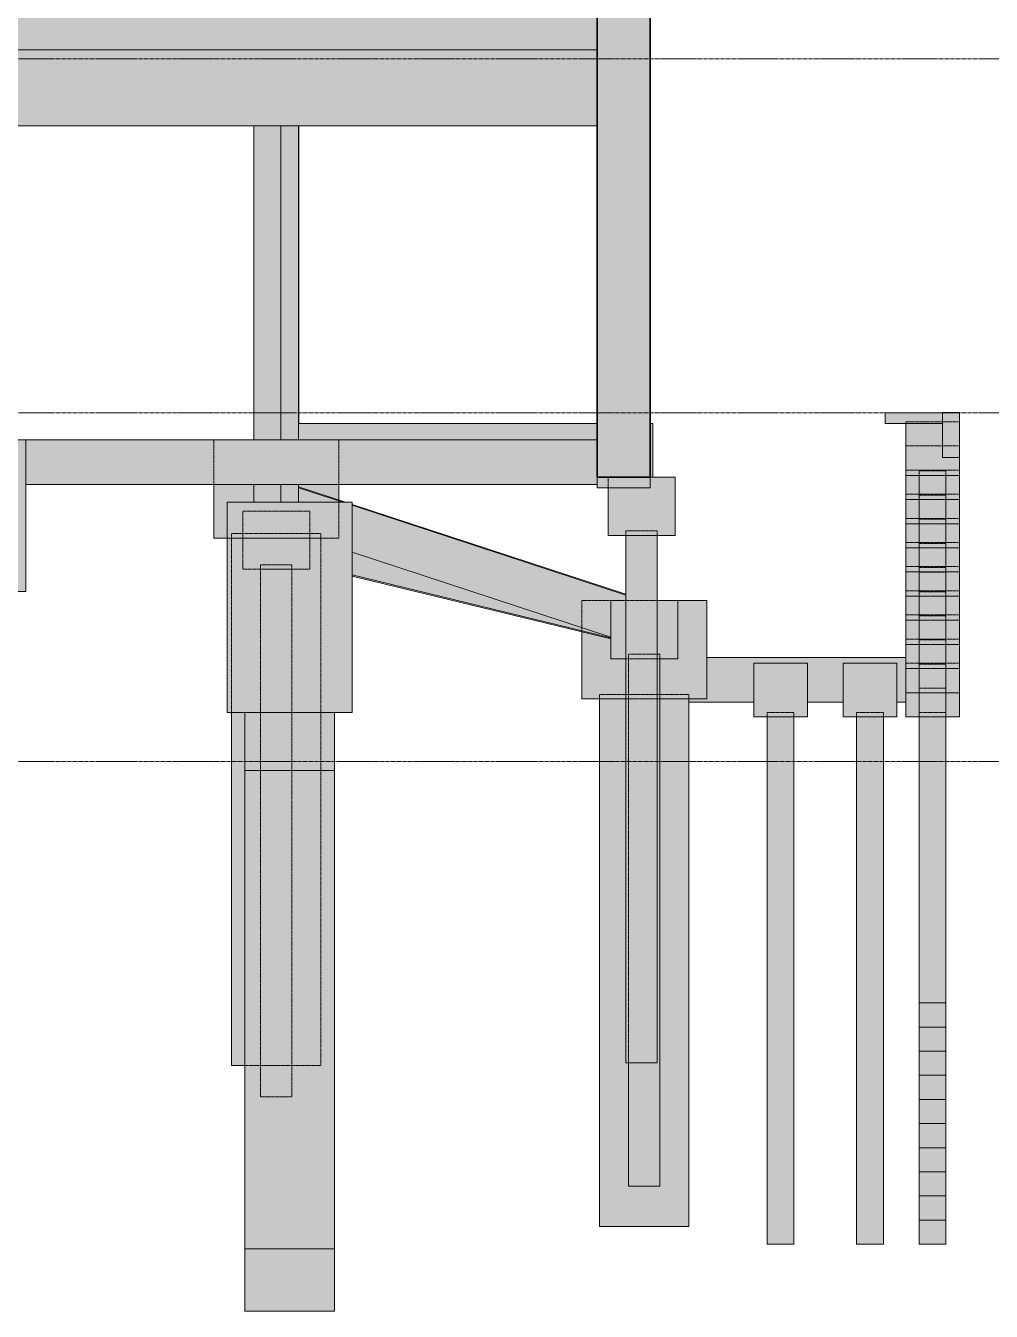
# Model space of a CAD drawing. Header units: centimetres. Extents: x -3523 to 38560, y -3196 to 88043.
# Drawn here: x 8391 to 9471, y 78505 to 79943 of the extents above; entities that cross this region are included whole.
import ezdxf

# ---------------------------------------------------------------- set-up
doc = ezdxf.new("R2010")
doc.units = ezdxf.units.CM
doc.linetypes.add('Centro', pattern=[3.175, 0.635, -0.47625, 1.5875, -0.47625])
doc.linetypes.add('Traço', pattern=[0.635, 0.3175, -0.3175])
for name, color, linetype, lineweight in [('A-FLOR', 7, 'Continuous', 25), ('A-FLOR-LEVL', 7, 'Continuous', 9), ('S-BEAM', 7, 'Continuous', 25), ('S-COLS', 7, 'Continuous', 25), ('S-FNDN', 7, 'Continuous', 25), ('S-FNDN-HDLN', 7, 'Traço', 18)]:
    doc.layers.add(name, color=color, linetype=linetype, lineweight=lineweight)

# ---------------------------------------------------------------- blocks, each defined once
blk = doc.blocks.new('PED_BLRET-1EST_R01_2019 - 75x75x65-3763687-CT B 002 - CRT ESQ')
at = {"layer": 'S-FNDN-HDLN', "lineweight": 9}
for p, q in [((1714.1, 79378), (1749.1, 79378)), ((1714.1, 79373), (1714.1, 79378)), ((1749.1, 79373), (1714.1, 79373)), ((1749.1, 79378), (1749.1, 79373))]:
    blk.add_line(p, q, dxfattribs=at)
blk = doc.blocks.new('PED_BLRET-1EST_R01_2019_muro_ - 60x60x60-3843966-CT B 002 - CRT ESQ')
at = {"layer": 'S-FNDN-HDLN', "lineweight": 9}
for p, q in [((-2471.6, 79455), (-2441.6, 79455)), ((-2471.6, 79450), (-2471.6, 79455)), ((-2441.6, 79455), (-2441.6, 79450)), ((-2441.6, 79450), (-2471.6, 79450))]:
    blk.add_line(p, q, dxfattribs=at)
blk = doc.blocks.new('PED_BLRET-1EST_R01_2019 - 75x75x65-V41-CT B 002 - CRT ESQ')
at = {"layer": 'S-FNDN-HDLN', "lineweight": 9}
for p, q in [((1305.6, 79340), (1340.6, 79340)), ((1305.6, 79335), (1305.6, 79340)), ((1340.6, 79340), (1340.6, 79335)), ((1340.6, 79335), (1305.6, 79335))]:
    blk.add_line(p, q, dxfattribs=at)
blk = doc.blocks.new('PED_BLRET-1EST_EXCENTRICA_R01_2019 - 140x120x110-3841338-CT B 002 - CRT ESQ')
at = {"layer": 'S-FNDN-HDLN', "lineweight": 9}
for p, q in [((1273.172184, 79375.004), (1373.172184, 79375.004)), ((1273.172184, 79370.004), (1273.172184, 79375.004)), ((1373.172184, 79370.004), (1273.172184, 79370.004)), ((1373.172184, 79375.004), (1373.172184, 79370.004))]:
    blk.add_line(p, q, dxfattribs=at)
blk = doc.blocks.new('PED_BLRET-1EST_R01_2019_muro_ - 60x60x60-V53-CT B 002 - CRT ESQ')
at = {"layer": 'S-FNDN-HDLN', "lineweight": 9}
for p, q in [((2042.1, 79418), (2072.1, 79418)), ((2072.1, 79413), (2042.1, 79413))]:
    blk.add_line(p, q, dxfattribs=at)
blk = doc.blocks.new('PED_BLRET-1EST_R01_2019_muro_ - 60x60x60-V54-CT B 002 - CRT ESQ')
at = {"layer": 'S-FNDN-HDLN', "lineweight": 9}
for p, q in [((2042.1, 79337), (2072.1, 79337)), ((2072.1, 79332), (2042.1, 79332))]:
    blk.add_line(p, q, dxfattribs=at)
blk = doc.blocks.new('PED_BLRET-1EST_R01_2019_muro_ - 60x60x60-V55-CT B 002 - CRT ESQ')
at = {"layer": 'S-FNDN-HDLN', "lineweight": 9}
for p, q in [((2042.1, 79229), (2072.1, 79229)), ((2072.1, 79224), (2042.1, 79224))]:
    blk.add_line(p, q, dxfattribs=at)
blk = doc.blocks.new('PED_BLRET-1EST_R01_2019_muro_ - 60x60x60-V56-CT B 002 - CRT ESQ')
at = {"layer": 'S-FNDN-HDLN', "lineweight": 9}
for p, q in [((2042.1, 79175), (2072.1, 79175)), ((2072.1, 79170), (2042.1, 79170))]:
    blk.add_line(p, q, dxfattribs=at)
blk = doc.blocks.new('PED_BLRET-1EST_EXCENTRICA_R01_2019 - 120x140x110-3841340-CT B 002 - CRT ESQ')
at = {"layer": 'S-FNDN-HDLN', "lineweight": 9}
for p, q in [((1684.7, 79195), (1714.1, 79195)), ((1684.7, 79190), (1684.7, 79195)), ((1714.1, 79190), (1684.7, 79190)), ((1714.1, 79195), (1752.1, 79195)), ((1752.1, 79190), (1714.1, 79190)), ((1752.1, 79195), (1784.7, 79195)), ((1784.7, 79190), (1752.1, 79190)), ((1784.7, 79195), (1784.7, 79190))]:
    blk.add_line(p, q, dxfattribs=at)
blk = doc.blocks.new('PED_BLRET-1EST_R01_2019 - 75x75x65-V40-CT B 002 - CRT ESQ')
at = {"layer": 'S-FNDN-HDLN', "lineweight": 9}
for p, q in [((1717.1, 79240), (1749.1, 79240)), ((1717.1, 79235), (1717.1, 79240)), ((1749.1, 79240), (1752.1, 79240)), ((1752.1, 79240), (1752.1, 79235)), ((1749.1, 79235), (1717.1, 79235)), ((1752.1, 79235), (1749.1, 79235))]:
    blk.add_line(p, q, dxfattribs=at)

msp = doc.modelspace()

# ---------------------------------------------------------------- hatches: boundary and pattern name
at = {"layer": 'A-FLOR', "true_color": 0xc0c0c0}
for points in [[(9414.564, 79498.004), (9415.93, 79498.004), (9415.93, 79510.004), (9352.006, 79510.004), (9352.006, 79498.004), (9411.054, 79498.004)], [(9070.006, 79426.004), (9089.006, 79426.004), (9089.006, 79438.004), (9030.006, 79437.727), (9030.006, 79426.004), (9049.179, 79426.004)]]:
    msp.add_hatch(color=9, dxfattribs=at).paths.add_polyline_path(points, flags=0)
at = {"layer": 'S-BEAM', "true_color": 0xc0c0c0}
for points in [[(8635.607, 79916), (9030.006, 79916), (9030.006, 79976), (8337.511, 79976), (8337.522, 79916), (8583.91, 79916)], [(8635.607, 79831), (9030.006, 79831), (9030.006, 79916), (8337.522, 79916), (8337.522, 79831), (8583.91, 79831)], [(9434.93, 79510.004), (9434.93, 79510.545), (9415.93, 79510.545), (9415.93, 79510.004)], [(9415.93, 79460.004), (9434.93, 79460.004), (9434.93, 79510.004), (9415.93, 79510.004), (9415.93, 79498.004)], [(8696.012, 79480.004), (9030.006, 79480.004), (9030.006, 79498.004), (8696.012, 79498.004)], [(8390.861, 79430.004), (9030.006, 79430.004), (9030.006, 79480.004), (8390.861, 79480.004)], [(8748.386, 79410.004), (8696.012, 79427.178), (8696.012, 79426.271), (8745.621, 79410.004)], [(8724.663, 79410.004), (8745.621, 79410.004), (8696.012, 79426.271), (8696.012, 79410.004)], [(9062.006, 79306.256), (9062.006, 79307.163), (8756.012, 79407.503), (8756.012, 79406.596), (9049.179, 79310.462)], [(9045.012, 79259.263), (9045.012, 79300.004), (9062.006, 79300.004), (9062.006, 79306.256), (8756.012, 79406.596), (8756.012, 79354.031), (9018.862, 79267.838)], [(9045.012, 79258.494), (9045.012, 79259.263), (8756.012, 79354.031), (8756.012, 79328.725), (9041.851, 79259.263)], [(9045.012, 79257.094), (9045.012, 79258.494), (8756.012, 79328.725), (8756.012, 79327.324), (9036.086, 79259.263)], [(9304.946, 79186.494), (9304.946, 79230.004), (9364.946, 79230.004), (9364.946, 79186.494), (9374.93, 79186.494), (9374.93, 79236.494), (9152.576, 79236.494), (9152.576, 79190.004), (9132.576, 79190.004), (9132.576, 79186.494), (9204.928, 79186.494), (9204.928, 79230.004), (9264.928, 79230.004), (9264.928, 79186.494)]]:
    msp.add_hatch(color=9, dxfattribs=at).paths.add_polyline_path(points, flags=0)
at = {"layer": 'S-COLS', "true_color": 0xc0c0c0}
for points in [[(9089.006, 79438.004), (9089.006, 79983), (9030.006, 79983), (9030.006, 79438.004), (9049.179, 79438.004)], [(9089.006, 79438.004), (9091.953, 79438.004), (9091.953, 79498.004), (9089.006, 79498.004), (9089.006, 79444.332)]]:
    msp.add_hatch(color=9, dxfattribs=at).paths.add_polyline_path(points, flags=0)
h = msp.add_hatch(color=9, dxfattribs=at)
h.paths.add_polyline_path([(8646.009, 79410.004), (8676.012, 79410.004), (8676.012, 79430.004), (8646.009, 79430.004)], flags=0)
h.paths.add_polyline_path([(8676.012, 79480.004), (8676.012, 79831), (8646.009, 79831), (8646.096, 79480.004), (8672.705, 79480.004)], flags=0)
h = msp.add_hatch(color=9, dxfattribs=at)
h.paths.add_polyline_path([(8677.012, 79410.004), (8696.012, 79410.004), (8696.012, 79430.004), (8676.012, 79430.004), (8676.012, 79410.004), (8677.011, 79410.004)], flags=0)
h.paths.add_polyline_path([(8677.012, 79480.004), (8696.012, 79480.004), (8696.012, 79831), (8676.012, 79831), (8676.012, 79480.004), (8677.011, 79480.004)], flags=0)
at = {"layer": 'S-COLS', "true_color": 0xff8040}
for points in [[(8696.012, 79498.004), (8696.1, 79498.004), (8696.012, 79510.004)], [(8645.974, 79480.004), (8646.009, 79480.004), (8645.974, 79482.004)]]:
    msp.add_hatch(color=11, dxfattribs=at).paths.add_polyline_path(points, flags=0)
at = {"layer": 'S-FNDN', "true_color": 0xc0c0c0}
for points in [[(9434.93, 79440.004), (9434.93, 79460.004), (9415.93, 79460.004), (9415.93, 79498.004), (9374.93, 79498.004), (9374.93, 79440.004), (9426.093, 79440.004)], [(8260.861, 79310.004), (8390.861, 79310.004), (8390.861, 79480.004), (8260.861, 79480.004), (8260.861, 79356.085)], [(9100.875, 79373.004), (9117.006, 79373.004), (9117.006, 79438.004), (9089.006, 79438.004), (9089.006, 79426.004), (9042.006, 79426.004), (9042.006, 79373.004), (9075.027, 79373.004)], [(9389.93, 78850.004), (9419.93, 78850.004), (9419.93, 79440.004), (9389.93, 79440.004), (9389.93, 78870.727)], [(8635.607, 79175.004), (8756.012, 79175.004), (8756.012, 79410.004), (8616.012, 79410.004), (8616.012, 79175.004)], [(9062.006, 78783.004), (9097.006, 78783.004), (9097.006, 79373.004), (9062.006, 79373.004), (9062.006, 78826.603)], [(9065.012, 78645.004), (9100.012, 78645.004), (9100.012, 79235.004), (9097.006, 79235.004), (9097.006, 78783.004), (9065.012, 78783.004), (9065.012, 78650.11)], [(9264.928, 79170.004), (9264.928, 79230.004), (9204.928, 79230.004), (9204.928, 79170.004)], [(9307.661, 79170.004), (9364.946, 79170.004), (9364.946, 79230.004), (9304.946, 79230.004), (9304.946, 79170.004)], [(9032.576, 78600.004), (9132.576, 78600.004), (9132.576, 79190.004), (9100.012, 79190.004), (9100.012, 78645.004), (9065.012, 78645.004), (9065.012, 78783.004), (9062.006, 78783.004), (9062.006, 79190.004), (9032.576, 79190.004), (9032.576, 78650.11)], [(8621.652, 78780.004), (8636.012, 78780.004), (8635.607, 79175.004), (8621.037, 79175.004), (8621.037, 78780.004)], [(8656.623, 79110.004), (8686.012, 79110.004), (8686.012, 79175.004), (8636.012, 79175.004), (8636.012, 79110.004), (8656.052, 79110.004)], [(8727.033, 79110.004), (8736.012, 79110.004), (8736.012, 79175.004), (8686.012, 79175.004), (8686.012, 79110.004), (8726.972, 79110.004)], [(9219.928, 78580.004), (9249.928, 78580.004), (9249.928, 79170.004), (9219.928, 79170.004), (9219.928, 78650.11)], [(9319.946, 78580.004), (9349.946, 78580.004), (9349.946, 79170.004), (9319.946, 79170.004), (9319.946, 78650.11)], [(8636.012, 78505.004), (8686.012, 78505.004), (8686.012, 79110.004), (8636.012, 79110.004), (8636.012, 78517.739)], [(8686.012, 78505.004), (8736.012, 78505.004), (8736.012, 79110.004), (8686.012, 79110.004), (8686.012, 78517.739)], [(9389.93, 78823.005), (9419.93, 78823.005), (9419.907, 78850.004), (9389.93, 78850.004), (9389.93, 78826.603)], [(9412.43, 78796.006), (9419.93, 78796.006), (9419.907, 78823.005), (9389.93, 78823.005), (9389.93, 78796.006), (9411.054, 78796.006)], [(9389.93, 78769.007), (9419.93, 78769.007), (9419.907, 78796.006), (9389.93, 78796.006), (9389.93, 78782.48)], [(9412.43, 78742.008), (9419.93, 78742.008), (9419.907, 78769.007), (9389.93, 78769.007), (9389.93, 78742.008), (9411.054, 78742.008)], [(9389.93, 78715.004), (9419.93, 78715.004), (9419.907, 78742.008), (9389.93, 78742.008), (9389.93, 78738.356)], [(9389.93, 78688.01), (9419.93, 78688.01), (9419.907, 78715.004), (9389.93, 78715.004), (9389.93, 78694.233)], [(9412.43, 78660.994), (9419.93, 78660.994), (9419.907, 78688.01), (9389.93, 78688.01), (9389.93, 78660.994), (9411.054, 78660.994)], [(9389.93, 78634.012), (9419.93, 78634.012), (9419.907, 78660.994), (9389.93, 78660.994), (9389.93, 78650.11)], [(9412.43, 78607.001), (9419.93, 78607.001), (9419.907, 78634.012), (9389.93, 78634.012), (9389.93, 78607.001), (9411.054, 78607.001)], [(9412.43, 78580.004), (9419.93, 78580.004), (9419.907, 78607.001), (9389.93, 78607.001), (9389.93, 78580.004), (9411.054, 78580.004)]]:
    msp.add_hatch(color=9, dxfattribs=at).paths.add_polyline_path(points, flags=0)
h = msp.add_hatch(color=9, dxfattribs=at)
h.paths.add_polyline_path([(8616.012, 79370.004), (8616.012, 79410.004), (8646.009, 79410.004), (8646.009, 79430.004), (8601.037, 79430.004), (8601.037, 79370.004)], flags=0)
h.paths.add_polyline_path([(8741.037, 79412.414), (8741.037, 79430.004), (8696.012, 79430.004), (8696.012, 79427.178), (8720.985, 79418.989)], flags=0)
h = msp.add_hatch(color=9, dxfattribs=at)
h.paths.add_polyline_path([(9434.93, 79413.005), (9434.93, 79440.004), (9419.93, 79440.004), (9419.93, 79413.005), (9425.987, 79413.005)], flags=0)
h.paths.add_polyline_path([(9385.206, 79413.005), (9389.93, 79413.005), (9389.93, 79440.004), (9374.93, 79440.004), (9374.93, 79413.005)], flags=0)
h = msp.add_hatch(color=9, dxfattribs=at)
h.paths.add_polyline_path([(9434.93, 79386.006), (9434.93, 79413.005), (9419.93, 79413.005), (9419.93, 79386.006), (9425.881, 79386.006)], flags=0)
h.paths.add_polyline_path([(9385.206, 79386.006), (9389.93, 79386.006), (9389.93, 79413.005), (9374.93, 79413.005), (9374.93, 79386.006)], flags=0)
h = msp.add_hatch(color=9, dxfattribs=at)
h.paths.add_polyline_path([(9434.93, 79359.007), (9434.93, 79386.006), (9419.93, 79386.006), (9419.93, 79359.007), (9425.775, 79359.007)], flags=0)
h.paths.add_polyline_path([(9385.206, 79359.007), (9389.93, 79359.007), (9389.93, 79386.006), (9374.93, 79386.006), (9374.93, 79359.007)], flags=0)
h = msp.add_hatch(color=9, dxfattribs=at)
h.paths.add_polyline_path([(9385.206, 79332.008), (9389.93, 79332.008), (9389.93, 79359.007), (9374.93, 79359.007), (9374.93, 79332.008)], flags=0)
h.paths.add_polyline_path([(9434.93, 79332.008), (9434.93, 79359.007), (9419.93, 79359.007), (9419.93, 79332.008), (9425.671, 79332.008)], flags=0)
h = msp.add_hatch(color=9, dxfattribs=at)
h.paths.add_polyline_path([(9374.93, 79305.004), (9389.93, 79305.004), (9389.93, 79332.008), (9374.93, 79332.008), (9374.93, 79311.961)], flags=0)
h.paths.add_polyline_path([(9434.93, 79305.004), (9434.93, 79332.008), (9419.93, 79332.008), (9419.93, 79305.004), (9425.556, 79305.004)], flags=0)
h = msp.add_hatch(color=9, dxfattribs=at)
h.paths.add_polyline_path([(9100.012, 79190.004), (9152.576, 79190.004), (9152.576, 79300.004), (9120.012, 79300.004), (9120.012, 79235.004), (9100.012, 79235.004), (9100.012, 79223.715)], flags=0)
h.paths.add_polyline_path([(9049.179, 79190.004), (9062.006, 79190.004), (9062.006, 79235.004), (9045.012, 79235.004), (9045.012, 79257.094), (9012.576, 79264.976), (9012.576, 79190.004), (9045.012, 79190.004)], flags=0)
h = msp.add_hatch(color=9, dxfattribs=at)
h.paths.add_polyline_path([(9120.012, 79235.004), (9120.012, 79300.004), (9097.006, 79300.004), (9097.006, 79235.004), (9100.875, 79235.004)], flags=0)
h.paths.add_polyline_path([(9045.012, 79235.004), (9062.006, 79235.004), (9062.006, 79300.004), (9045.012, 79300.004), (9045.012, 79252.125)], flags=0)
h = msp.add_hatch(color=9, dxfattribs=at)
h.paths.add_polyline_path([(9434.93, 79278.01), (9434.93, 79305.004), (9419.93, 79305.004), (9419.93, 79278.01), (9425.493, 79278.01)], flags=0)
h.paths.add_polyline_path([(9385.206, 79278.01), (9389.93, 79278.01), (9389.93, 79305.004), (9374.93, 79305.004), (9374.93, 79278.01)], flags=0)
h = msp.add_hatch(color=9, dxfattribs=at)
h.paths.add_polyline_path([(9434.93, 79250.994), (9434.93, 79278.01), (9419.93, 79278.01), (9419.93, 79250.994), (9425.43, 79250.994)], flags=0)
h.paths.add_polyline_path([(9385.206, 79250.994), (9389.93, 79250.994), (9389.93, 79278.01), (9374.93, 79278.01), (9374.93, 79250.994)], flags=0)
h = msp.add_hatch(color=9, dxfattribs=at)
h.paths.add_polyline_path([(9434.93, 79224.012), (9434.93, 79250.994), (9419.93, 79250.994), (9419.93, 79224.012), (9425.43, 79224.012)], flags=0)
h.paths.add_polyline_path([(9374.93, 79224.012), (9389.93, 79224.012), (9389.93, 79250.994), (9374.93, 79250.994), (9374.93, 79231.075)], flags=0)
h = msp.add_hatch(color=9, dxfattribs=at)
h.paths.add_polyline_path([(9425.146, 79197.001), (9434.93, 79197.001), (9434.93, 79224.012), (9419.93, 79223.715), (9419.93, 79197.001)], flags=0)
h.paths.add_polyline_path([(9374.93, 79197.001), (9389.93, 79197.001), (9389.93, 79224.012), (9374.93, 79223.715), (9374.93, 79222.822)], flags=0)
h = msp.add_hatch(color=9, dxfattribs=at)
h.paths.add_polyline_path([(9419.93, 79170.004), (9434.93, 79170.004), (9434.93, 79197.001), (9419.93, 79197.001), (9419.93, 79179.591)], flags=0)
h.paths.add_polyline_path([(9385.206, 79170.004), (9389.93, 79170.004), (9389.93, 79197.001), (9374.93, 79197.001), (9374.93, 79170.004)], flags=0)

# ---------------------------------------------------------------- linework, layer by layer
at = {"layer": 'A-FLOR', "lineweight": 9}
for p, q in [((9352.006, 79510.004), (9415.93, 79510.004)), ((9352.006, 79510.004), (9352.006, 79498.004)), ((9415.93, 79510.004), (9415.93, 79498.004)), ((9415.93, 79498.004), (9352.006, 79498.004)), ((9030.006, 79438.004), (9089.006, 79438.004)), ((9030.006, 79438.004), (9030.006, 79426.004)), ((9089.006, 79438.004), (9089.006, 79426.004)), ((9089.006, 79426.004), (9030.006, 79426.004))]:
    msp.add_line(p, q, dxfattribs=at)
at = {"layer": 'A-FLOR-LEVL', "linetype": 'Centro'}
for p, q in [((5102.561, 79906), (10273.995, 79906)), ((5102.561, 79510.004), (10273.995, 79510.004)), ((5102.561, 79120.001), (10273.995, 79120.001))]:
    msp.add_line(p, q, dxfattribs=at)
at = {"layer": 'S-BEAM', "lineweight": 9}
for p, q in [((9030.006, 79916), (9030.006, 79976)), ((8337.511, 79916), (9030.006, 79916)), ((8337.522, 79831), (9030.006, 79831)), ((9415.93, 79510.545), (9434.93, 79510.545)), ((9415.93, 79510.004), (9415.93, 79510.545)), ((9434.93, 79510.004), (9415.93, 79510.004)), ((9415.93, 79510.004), (9415.93, 79498.004)), ((9434.93, 79510.545), (9434.93, 79510.004)), ((9434.93, 79460.004), (9434.93, 79510.004)), ((8696.012, 79498.004), (9030.006, 79498.004)), ((9091.953, 79498.004), (9092.012, 79498.004)), ((9092.012, 79498.004), (9092.012, 79448.004)), ((9415.93, 79498.004), (9415.93, 79460.004)), ((8390.861, 79480.004), (9030.006, 79480.004)), ((9415.93, 79460.004), (9434.93, 79460.004)), ((9092.012, 79448.004), (9091.953, 79448.004)), ((8390.861, 79430.004), (9030.006, 79430.004)), ((8748.386, 79410.004), (8696.012, 79427.178)), ((8696.012, 79426.271), (8745.621, 79410.004)), ((9062.072, 79307.141), (8756.012, 79407.503)), ((8756.012, 79406.596), (9062.073, 79306.234)), ((8756.012, 79354.031), (9045.012, 79259.263)), ((8756.012, 79328.725), (9045.012, 79258.494)), ((8756.012, 79327.324), (9045.012, 79257.094)), ((9152.576, 79236.494), (9374.93, 79236.494)), ((9132.572, 79186.494), (9204.928, 79186.494)), ((9264.928, 79186.494), (9304.946, 79186.494)), ((9364.946, 79186.494), (9374.93, 79186.494))]:
    msp.add_line(p, q, dxfattribs=at)
at = {"layer": 'S-COLS', "color": 66, "lineweight": 35, "true_color": 0x578d05}
for p, q in [((9030.006, 79983), (9030.006, 79438.004)), ((9089.006, 79983), (9089.006, 79438.004)), ((9089.006, 79438.004), (9030.006, 79438.004))]:
    msp.add_line(p, q, dxfattribs=at)
at = {"layer": 'S-COLS', "lineweight": 9}
for p, q in [((8646.009, 79831), (8646.009, 79480.004)), ((8676.012, 79831), (8676.012, 79480.004)), ((8696.012, 79831), (8696.012, 79480.004)), ((8696.095, 79831), (8696.095, 79510.004)), ((8696.159, 79498.004), (8696.159, 79831)), ((8645.974, 79510.004), (8645.974, 79480.004)), ((8646.009, 79510.004), (8646.009, 79480.004)), ((8676.012, 79510.004), (8646.009, 79510.004)), ((8696.1, 79510.004), (8696.1, 79498.004)), ((9091.953, 79498.004), (9089.006, 79498.004)), ((9091.953, 79498.004), (9091.953, 79438.004)), ((9092.012, 79448.004), (9092.012, 79438.004)), ((8646.009, 79430.004), (8646.009, 79410.004)), ((8676.012, 79430.004), (8676.012, 79410.004)), ((8696.012, 79430.004), (8696.012, 79410.004))]:
    msp.add_line(p, q, dxfattribs=at)
at = {"layer": 'S-FNDN', "lineweight": 9}
for p, q in [((9374.93, 79440.004), (9374.93, 79498.004)), ((8260.861, 79480.004), (8390.861, 79480.004)), ((8390.861, 79310.004), (8390.861, 79480.004)), ((9434.93, 79440.004), (9434.93, 79460.004)), ((8601.037, 79370.004), (8601.037, 79430.004)), ((8741.037, 79412.414), (8741.037, 79430.004)), ((9089.006, 79438.004), (9117.006, 79438.004)), ((9117.006, 79373.004), (9117.006, 79438.004)), ((9434.93, 79440.004), (9374.93, 79440.004)), ((9374.93, 79413.005), (9374.93, 79440.004)), ((9389.93, 79440.004), (9389.93, 78850.004)), ((9419.93, 78850.004), (9419.93, 79440.004)), ((9434.93, 79413.005), (9434.93, 79440.004)), ((9042.006, 79373.004), (9042.006, 79426.004)), ((9389.954, 79413.005), (9374.93, 79413.005)), ((9374.93, 79386.006), (9374.93, 79413.005)), ((9434.93, 79413.005), (9419.93, 79413.005)), ((9434.93, 79386.006), (9434.93, 79413.005)), ((8616.012, 79410.004), (8756.012, 79410.004)), ((8616.012, 79175.004), (8616.012, 79410.004)), ((8756.012, 79175.004), (8756.012, 79410.004)), ((9389.954, 79386.006), (9374.93, 79386.006)), ((9374.93, 79359.007), (9374.93, 79386.006)), ((9434.93, 79386.006), (9419.93, 79386.006)), ((9434.93, 79359.007), (9434.93, 79386.006)), ((8616.012, 79370.004), (8601.037, 79370.004)), ((9117.006, 79373.004), (9042.006, 79373.004)), ((9062.006, 79373.004), (9062.006, 78783.004)), ((9097.006, 78783.004), (9097.006, 79373.004)), ((9389.954, 79359.007), (9374.93, 79359.007)), ((9374.93, 79332.008), (9374.93, 79359.007)), ((9434.93, 79359.007), (9419.93, 79359.007)), ((9434.93, 79332.008), (9434.93, 79359.007)), ((9389.93, 79332.008), (9374.93, 79332.008)), ((9374.93, 79305.004), (9374.93, 79332.008)), ((9434.93, 79332.008), (9419.93, 79332.008)), ((9434.93, 79305.004), (9434.93, 79332.008)), ((8390.861, 79310.004), (8260.861, 79310.004)), ((9045.012, 79300.004), (9062.079, 79300.004)), ((9045.012, 79235.004), (9045.012, 79300.004)), ((9097.006, 79300.004), (9120.012, 79300.004)), ((9120.012, 79300.004), (9152.576, 79300.004)), ((9120.012, 79235.004), (9120.012, 79300.004)), ((9152.576, 79190.004), (9152.576, 79300.004)), ((9389.93, 79305.004), (9374.93, 79305.004)), ((9374.93, 79278.01), (9374.93, 79305.004)), ((9434.93, 79305.004), (9419.93, 79305.004)), ((9434.93, 79278.01), (9434.93, 79305.004)), ((9389.93, 79278.01), (9374.93, 79278.01)), ((9374.93, 79250.994), (9374.93, 79278.01)), ((9434.93, 79278.01), (9419.93, 79278.01)), ((9434.93, 79250.994), (9434.93, 79278.01)), ((9012.576, 79190.004), (9012.576, 79264.976)), ((9389.93, 79250.994), (9374.93, 79250.994)), ((9374.93, 79224.012), (9374.93, 79250.994)), ((9434.93, 79250.994), (9419.93, 79250.994)), ((9434.93, 79224.012), (9434.93, 79250.994)), ((9062.006, 79235.004), (9045.012, 79235.004)), ((9120.012, 79235.004), (9097.006, 79235.004)), ((9100.012, 78645.004), (9100.012, 79235.004)), ((9204.928, 79230.004), (9264.928, 79230.004)), ((9204.928, 79170.004), (9204.928, 79230.004)), ((9264.928, 79170.004), (9264.928, 79230.004)), ((9304.946, 79230.004), (9364.946, 79230.004)), ((9304.946, 79170.004), (9304.946, 79230.004)), ((9364.946, 79170.004), (9364.946, 79230.004)), ((9389.93, 79224.012), (9374.93, 79224.012)), ((9374.93, 79197.001), (9374.93, 79223.715)), ((9434.93, 79224.012), (9419.93, 79224.012)), ((9434.93, 79197.001), (9434.93, 79223.715)), ((9389.93, 79197.001), (9374.93, 79197.001)), ((9374.93, 79170.004), (9374.93, 79197.001)), ((9434.93, 79197.001), (9419.93, 79197.001)), ((9434.93, 79170.004), (9434.93, 79197.001)), ((9062.006, 79190.004), (9012.576, 79190.004)), ((9032.576, 79189.999), (9032.576, 78600.004)), ((9152.576, 79190.004), (9100.012, 79190.004)), ((9132.576, 78600.004), (9132.576, 79189.999)), ((8756.012, 79175.004), (8616.012, 79175.004)), ((8621.037, 79175.004), (8621.037, 78780.004)), ((8636.012, 79175.004), (8636.012, 79110.004)), ((8736.012, 79110.004), (8736.012, 79175.004)), ((9264.928, 79170.004), (9204.928, 79170.004)), ((9219.928, 79170.004), (9219.928, 78580.004)), ((9249.928, 78580.004), (9249.928, 79170.004)), ((9364.946, 79170.004), (9304.946, 79170.004)), ((9319.946, 79170.004), (9319.946, 78580.004)), ((9349.946, 78580.004), (9349.946, 79170.004)), ((9389.93, 79170.004), (9374.93, 79170.004)), ((9434.93, 79170.004), (9419.93, 79170.004)), ((8636.012, 79110.004), (8636.012, 78505.004)), ((8636.012, 79110.004), (8686.012, 79110.004)), ((8686.012, 79110.004), (8736.012, 79110.004)), ((8736.012, 78505.004), (8736.012, 79110.004)), ((9419.93, 78850.004), (9389.93, 78850.004)), ((9389.93, 78850.004), (9389.93, 78823.005)), ((9419.93, 78823.005), (9419.93, 78850.004)), ((9419.93, 78823.005), (9389.93, 78823.005)), ((9389.93, 78823.005), (9389.93, 78796.006)), ((9419.93, 78796.006), (9419.93, 78823.005)), ((9419.93, 78796.006), (9389.93, 78796.006)), ((9389.93, 78796.006), (9389.93, 78769.007)), ((9419.93, 78769.007), (9419.93, 78796.006)), ((8635.681, 78780.004), (8621.037, 78780.004)), ((9097.006, 78783.004), (9062.006, 78783.004)), ((9065.012, 78783.004), (9065.012, 78645.004)), ((9419.93, 78769.007), (9389.93, 78769.007)), ((9389.93, 78769.007), (9389.93, 78742.008)), ((9419.93, 78742.008), (9419.93, 78769.007)), ((9419.93, 78742.008), (9389.93, 78742.008)), ((9389.93, 78742.008), (9389.93, 78715.004)), ((9419.93, 78715.004), (9419.93, 78742.008)), ((9419.93, 78715.004), (9389.93, 78715.004)), ((9389.93, 78715.004), (9389.93, 78688.01)), ((9419.93, 78688.01), (9419.93, 78715.004)), ((9419.93, 78688.01), (9389.93, 78688.01)), ((9389.93, 78688.01), (9389.93, 78660.994)), ((9419.93, 78660.994), (9419.93, 78688.01)), ((9419.93, 78660.994), (9389.93, 78660.994)), ((9389.93, 78660.994), (9389.93, 78634.012)), ((9419.93, 78634.012), (9419.93, 78660.994)), ((9100.012, 78645.004), (9065.012, 78645.004)), ((9419.93, 78634.012), (9389.93, 78634.012)), ((9389.93, 78634.012), (9389.93, 78607.001)), ((9419.93, 78607.001), (9419.93, 78634.012)), ((9419.93, 78607.001), (9389.93, 78607.001)), ((9389.93, 78607.001), (9389.93, 78580.004)), ((9419.93, 78580.004), (9419.93, 78607.001)), ((9132.576, 78600.004), (9032.576, 78600.004)), ((9249.928, 78580.004), (9219.928, 78580.004)), ((9349.946, 78580.004), (9319.946, 78580.004)), ((9419.93, 78580.004), (9389.93, 78580.004)), ((8686.012, 78505.004), (8636.012, 78505.004)), ((8736.012, 78505.004), (8686.012, 78505.004))]:
    msp.add_line(p, q, dxfattribs=at)
at = {"layer": 'S-FNDN-HDLN', "lineweight": 9}
for p, q in [((9374.93, 79500.004), (9415.93, 79500.004)), ((9374.93, 79498.009), (9374.93, 79500.004)), ((9415.93, 79500.004), (9434.93, 79500.004)), ((8601.037, 79430.009), (8601.037, 79480.004)), ((8741.037, 79430.009), (8741.037, 79480.004)), ((9374.93, 79473.005), (9415.93, 79473.005)), ((9415.93, 79473.005), (9434.93, 79473.005)), ((9374.93, 79446.006), (9415.93, 79446.006)), ((9415.93, 79446.006), (9434.93, 79446.006)), ((9042.006, 79426.009), (9042.006, 79438.004)), ((8741.037, 79370.004), (8741.037, 79412.409)), ((9374.93, 79419.007), (9415.93, 79419.007)), ((9419.926, 79413.005), (9389.959, 79413.005)), ((9415.93, 79419.007), (9434.93, 79419.007)), ((8633.509, 79400.004), (8677.011, 79400.004)), ((8633.509, 79335.004), (8633.509, 79400.004)), ((8677.011, 79400.004), (8696.011, 79400.004)), ((8696.011, 79400.004), (8708.509, 79400.004)), ((8708.509, 79335.004), (8708.509, 79400.004)), ((9374.93, 79392.008), (9415.93, 79392.008)), ((9419.926, 79386.006), (9389.959, 79386.006)), ((9415.93, 79392.008), (9434.93, 79392.008)), ((8741.037, 79370.004), (8616.017, 79370.004)), ((8621.037, 79370.004), (8621.037, 79175.009)), ((8721.037, 78780.004), (8721.037, 79370.004)), ((9374.93, 79365.004), (9415.93, 79365.004)), ((9419.926, 79359.007), (9389.959, 79359.007)), ((9415.93, 79365.004), (9434.93, 79365.004)), ((8708.509, 79335.004), (8633.509, 79335.004)), ((8653.509, 79335.004), (8653.509, 78745.004)), ((8688.509, 78745.004), (8688.509, 79335.004)), ((9374.93, 79338.01), (9415.93, 79338.01)), ((9419.926, 79332.008), (9389.935, 79332.008)), ((9415.93, 79338.01), (9434.93, 79338.01)), ((9012.576, 79300.004), (9045.007, 79300.004)), ((9012.576, 79264.981), (9012.576, 79300.004)), ((9062.084, 79300.004), (9097.001, 79300.004)), ((9374.93, 79310.994), (9415.93, 79310.994)), ((9419.926, 79305.004), (9389.935, 79305.004)), ((9415.93, 79310.994), (9434.93, 79310.994)), ((9374.93, 79284.012), (9415.93, 79284.012)), ((9415.93, 79284.012), (9434.93, 79284.012)), ((9419.926, 79278.01), (9389.935, 79278.01)), ((9374.93, 79257.001), (9415.93, 79257.001)), ((9415.93, 79257.001), (9434.93, 79257.001)), ((9419.926, 79250.994), (9389.935, 79250.994)), ((9097.001, 79235.004), (9062.011, 79235.004)), ((9065.012, 79235.004), (9065.012, 78783.009)), ((9374.93, 79230.004), (9415.93, 79230.004)), ((9415.93, 79230.004), (9434.93, 79230.004)), ((9374.93, 79223.719), (9374.93, 79224.007)), ((9419.926, 79224.012), (9389.935, 79224.012)), ((9434.93, 79223.719), (9434.93, 79224.007)), ((9419.926, 79197.001), (9389.935, 79197.001)), ((9100.007, 79190.004), (9062.011, 79190.004)), ((9419.926, 79170.004), (9389.935, 79170.004)), ((8721.037, 78780.004), (8635.681, 78780.004)), ((8688.509, 78745.004), (8653.509, 78745.004)), ((8686.012, 78575.004), (8636.012, 78575.004)), ((8636.012, 78575.004), (8686.012, 78575.004)), ((8686.012, 78575.004), (8736.012, 78575.004)), ((8736.012, 78575.004), (8686.012, 78575.004))]:
    msp.add_line(p, q, dxfattribs=at)

# ---------------------------------------------------------------- block references
at = {"layer": 'S-FNDN', "linetype": 'Traço', "lineweight": 9}
for name, p in [('PED_BLRET-1EST_R01_2019_muro_ - 60x60x60-3843966-CT B 002 - CRT ESQ', (11861.496, -10)), ('PED_BLRET-1EST_R01_2019_muro_ - 60x60x60-V53-CT B 002 - CRT ESQ', (7347.865, 0)), ('PED_BLRET-1EST_R01_2019_muro_ - 60x60x60-V53-CT B 002 - CRT ESQ', (7347.865, -26.999)), ('PED_BLRET-1EST_EXCENTRICA_R01_2019 - 140x120x110-3841338-CT B 002 - CRT ESQ', (7347.865, 0)), ('PED_BLRET-1EST_R01_2019 - 75x75x65-3763687-CT B 002 - CRT ESQ', (7347.865, 0)), ('PED_BLRET-1EST_R01_2019_muro_ - 60x60x60-V53-CT B 002 - CRT ESQ', (7347.865, -53.998)), ('PED_BLRET-1EST_R01_2019 - 75x75x65-V41-CT B 002 - CRT ESQ', (7347.865, 0)), ('PED_BLRET-1EST_R01_2019_muro_ - 60x60x60-V54-CT B 002 - CRT ESQ', (7347.865, 0)), ('PED_BLRET-1EST_R01_2019_muro_ - 60x60x60-V54-CT B 002 - CRT ESQ', (7347.865, -27.004)), ('PED_BLRET-1EST_R01_2019_muro_ - 60x60x60-V54-CT B 002 - CRT ESQ', (7347.865, -53.998)), ('PED_BLRET-1EST_R01_2019_muro_ - 60x60x60-V54-CT B 002 - CRT ESQ', (7347.865, -81.014)), ('PED_BLRET-1EST_R01_2019 - 75x75x65-V40-CT B 002 - CRT ESQ', (7347.865, 0)), ('PED_BLRET-1EST_R01_2019_muro_ - 60x60x60-V55-CT B 002 - CRT ESQ', (7347.865, 0)), ('PED_BLRET-1EST_R01_2019_muro_ - 60x60x60-V55-CT B 002 - CRT ESQ', (7347.865, -27.011)), ('PED_BLRET-1EST_EXCENTRICA_R01_2019 - 120x140x110-3841340-CT B 002 - CRT ESQ', (7347.865, 0)), ('PED_BLRET-1EST_R01_2019_muro_ - 60x60x60-3843966-CT B 002 - CRT ESQ', (11691.493, -280)), ('PED_BLRET-1EST_R01_2019_muro_ - 60x60x60-3843966-CT B 002 - CRT ESQ', (11791.511, -280)), ('PED_BLRET-1EST_R01_2019_muro_ - 60x60x60-V56-CT B 002 - CRT ESQ', (7347.865, 0))]:
    msp.add_blockref(name, p, dxfattribs=at)

doc.saveas('drawing.dxf')
